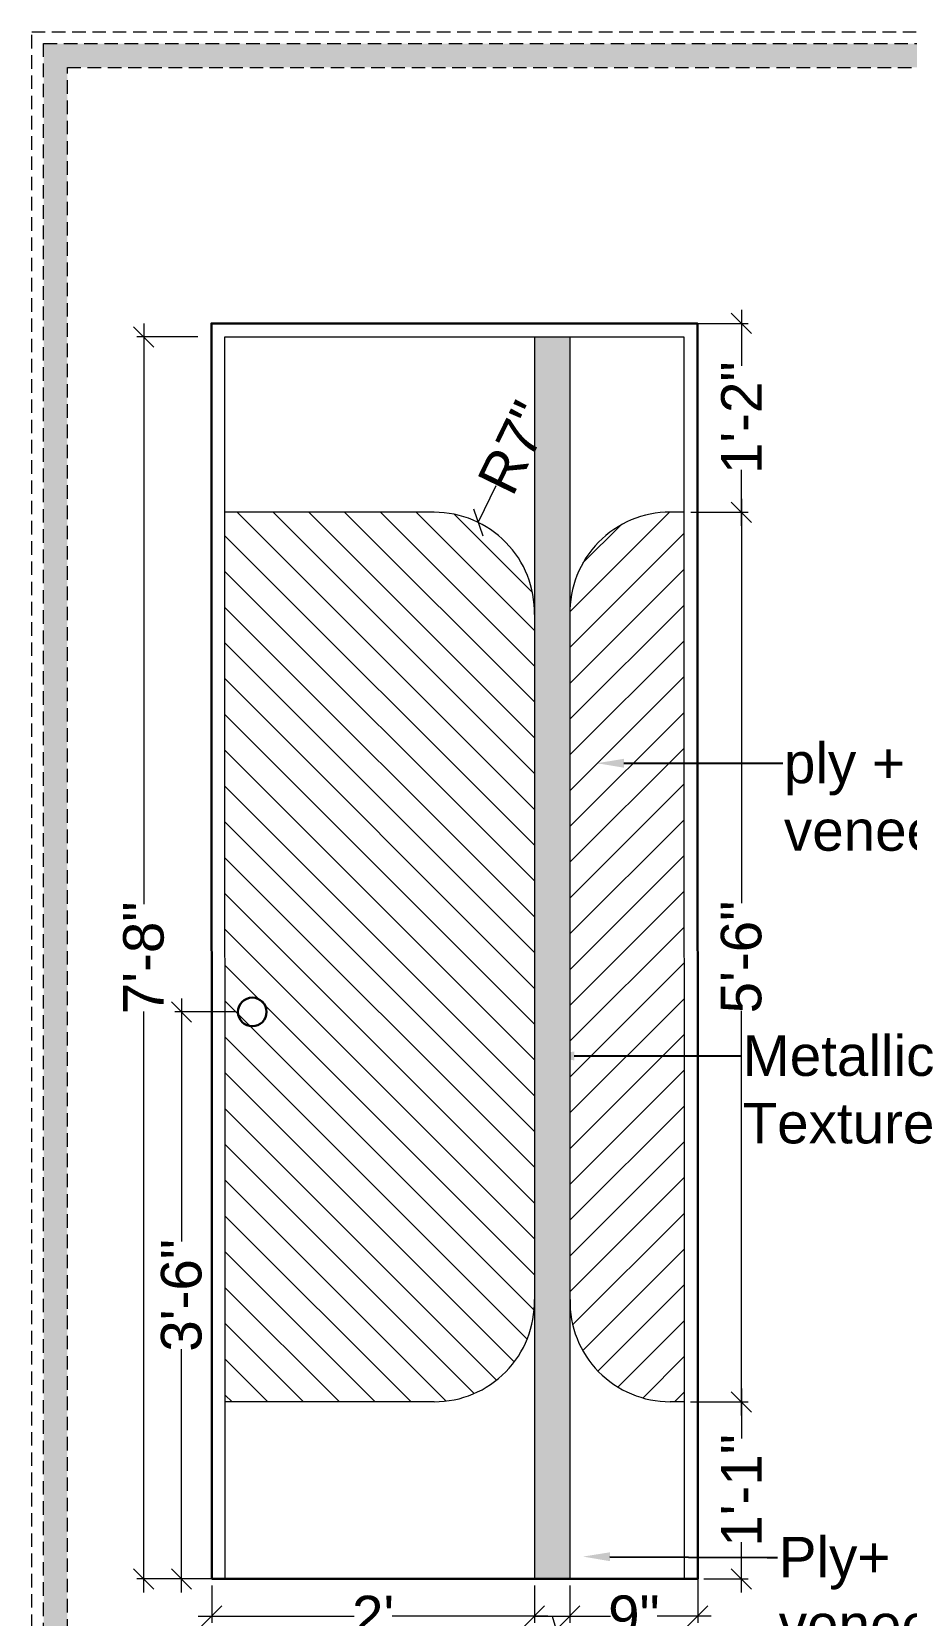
# Model space of a CAD drawing. Header units: millimetres. Extents: x 35877 to 3066687, y -650199 to -40525.
# Drawn here: x 147779 to 147843.7, y -180550.3 to -180433 of the extents above; entities that cross this region are included whole.
import ezdxf
from ezdxf import colors
from ezdxf.entities.mleader import LeaderData, LeaderLine
from ezdxf.math import Vec2, Vec3

# ---------------------------------------------------------------- set-up
doc = ezdxf.new("R2010")
doc.units = ezdxf.units.MM
doc.header["$MEASUREMENT"] = 0
doc.header["$PDMODE"] = 35
doc.linetypes.add('DASHED', pattern=[0.75, 0.5, -0.25])
doc.linetypes.add('DASHEDX2', pattern=[1.5, 1, -0.5])
doc.layers.get('Defpoints').update_dxf_attribs({"color": 220})
for name, color, linetype, lineweight in [('dim05', 1, 'Continuous', 13), ('Dimension', 10, 'DASHEDX2', 20), ('doors', 36, 'Continuous', 15), ('FURNITURE', 32, 'Continuous', 9), ('furniture dimensions', 1, 'DASHED', 0), ('LABALLING', 1, 'Continuous', 25), ('NAME PLATE', 7, 'Continuous', 25), ('wall', 7, 'Continuous', 30)]:
    doc.layers.add(name, color=color, linetype=linetype, lineweight=lineweight)
doc.styles.add('Arial', font='arial.ttf')
doc.styles.get("Standard").update_dxf_attribs({"font": 'arial.ttf', "height": 6})
doc.dimstyles.new('Archana', dxfattribs={"dimtxt": 2, "dimasz": 0.5, "dimexe": 0.5, "dimexo": 0.5, "dimgap": 0, "dimtad": 0, "dimzin": 0, "dimdsep": 46, "dimlunit": 4, "dimtxsty": 'Arial', "dimblk": 'OBLIQUE', "dimcen": 0, "dimdle": 1, "dimclrd": 256, "dimclre": 256, "dimclrt": 256, "dimadec": 0, "dimazin": 0, "dimtfac": 1, "dimtofl": 0, "dimtmove": 1, "dimatfit": 1, "dimldrblk": 'OBLIQUE', "dimfxl": 1, "dimfxlon": 1, "dimtolj": 1, "dimtzin": 0, "dimlwd": -1, "dimlwe": -1, "dimarcsym": 0})

# ---------------------------------------------------------------- blocks, each defined once
blk = doc.blocks.new('_Oblique')
at = {"layer": 'wall', "color": 0, "lineweight": -2}
blk.add_line((-0.5, -0.5), (0.5, 0.5), dxfattribs=at)
blk = doc.blocks.new('*D320')
at = {"layer": 'Defpoints', "color": 0, "linetype": 'Continuous', "lineweight": 0, "transparency": 16777216}
for p in [(147792.31, -180547.61), (147816.21, -180547.61), (147816.21, -180550.36)]:
    blk.add_point(p, dxfattribs=at)
at = {"layer": 'furniture dimensions', "color": 5, "linetype": 'ByBlock', "transparency": 16777216}
blk.add_line((147792.31, -180548.11), (147792.31, -180550.86), dxfattribs=at)
at = {"layer": 'furniture dimensions', "color": 5, "linetype": 'Continuous', "transparency": 16777216}
for p, q in [((147816.21, -180548.11), (147816.21, -180550.86)), ((147791.31, -180550.36), (147802.85, -180550.36)), ((147817.21, -180550.36), (147805.67, -180550.36))]:
    blk.add_line(p, q, dxfattribs=at)
at = {"layer": 'furniture dimensions', "color": 5, "linetype": 'Continuous', "transparency": 16777216, "xscale": 1.5, "yscale": 1.5, "zscale": 1.5, "rotation": 180}
blk.add_blockref('_Oblique', (147792.31, -180550.36), dxfattribs=at)
at = {"layer": 'furniture dimensions', "color": 5, "linetype": 'Continuous', "transparency": 16777216, "xscale": 1.5, "yscale": 1.5, "zscale": 1.5}
blk.add_blockref('_Oblique', (147816.21, -180550.36), dxfattribs=at)
at = {"layer": 'furniture dimensions', "linetype": 'Continuous', "lineweight": 0, "transparency": 16777216, "insert": (147804.26, -180550.36), "char_height": 3, "attachment_point": 5, "style": 'Arial'}
blk.add_mtext("\\A1;2'", dxfattribs=at)
blk = doc.blocks.new('*D321')
at = {"layer": 'Defpoints', "color": 0, "linetype": 'Continuous', "lineweight": 0, "transparency": 16777216}
for p in [(147827.26, -180534.5), (147831.53, -180534.5), (147828.26, -180547.61)]:
    blk.add_point(p, dxfattribs=at)
at = {"layer": 'furniture dimensions', "color": 5, "linetype": 'Continuous', "transparency": 16777216}
for p, q in [((147831.53, -180533.5), (147831.53, -180537.21)), ((147827.76, -180534.5), (147832.03, -180534.5)), ((147831.53, -180548.61), (147831.53, -180544.9))]:
    blk.add_line(p, q, dxfattribs=at)
at = {"layer": 'furniture dimensions', "color": 5, "linetype": 'ByBlock', "transparency": 16777216}
blk.add_line((147828.76, -180547.61), (147832.03, -180547.61), dxfattribs=at)
at = {"layer": 'furniture dimensions', "color": 5, "linetype": 'Continuous', "transparency": 16777216, "xscale": 1.5, "yscale": 1.5, "zscale": 1.5}
for p, rotation in [((147831.53, -180534.5), 90), ((147831.53, -180547.61), 270)]:
    blk.add_blockref('_Oblique', p, dxfattribs=dict(at, rotation=rotation))
at = {"layer": 'furniture dimensions', "linetype": 'Continuous', "lineweight": 0, "transparency": 16777216, "insert": (147831.53, -180541.06), "char_height": 3, "attachment_point": 5, "rotation": 90, "style": 'Arial'}
blk.add_mtext('\\A1;1\'-1"', dxfattribs=at)
blk = doc.blocks.new('*D322')
at = {"layer": 'Defpoints', "color": 0, "linetype": 'Continuous', "lineweight": 0, "transparency": 16777216}
for p in [(147812.03, -180469.34), (147808.79, -180476.02)]:
    blk.add_point(p, dxfattribs=at)
at = {"layer": 'furniture dimensions', "color": 5, "linetype": 'Continuous', "transparency": 16777216}
blk.add_line((147813.34, -180466.64), (147812.03, -180469.34), dxfattribs=at)
at = {"layer": 'furniture dimensions', "color": 5, "linetype": 'Continuous', "transparency": 16777216, "xscale": 1.5, "yscale": 1.5, "zscale": 1.5, "rotation": 244.0738870316168}
blk.add_blockref('_Oblique', (147812.03, -180469.34), dxfattribs=at)
at = {"layer": 'furniture dimensions', "linetype": 'Continuous', "lineweight": 0, "transparency": 16777216, "insert": (147814.73, -180463.8), "char_height": 3, "attachment_point": 5, "rotation": 64.0739, "style": 'Arial'}
blk.add_mtext('\\A1;R7"', dxfattribs=at)
blk = doc.blocks.new('*D323')
at = {"layer": 'Defpoints', "color": 0, "linetype": 'Continuous', "lineweight": 0, "transparency": 16777216}
for p in [(147816.21, -180547.61), (147818.83, -180547.61), (147818.83, -180550.36)]:
    blk.add_point(p, dxfattribs=at)
at = {"layer": 'furniture dimensions', "color": 5, "linetype": 'ByBlock', "transparency": 16777216}
blk.add_line((147816.21, -180548.11), (147816.21, -180550.86), dxfattribs=at)
at = {"layer": 'furniture dimensions', "color": 5, "linetype": 'Continuous', "transparency": 16777216}
for p, q in [((147818.83, -180548.11), (147818.83, -180550.86)), ((147816.21, -180550.36), (147814.71, -180550.36)), ((147816.21, -180550.36), (147818.83, -180550.36)), ((147817.52, -180550.36), (147819.05, -180555.46)), ((147818.83, -180550.36), (147820.33, -180550.36))]:
    blk.add_line(p, q, dxfattribs=at)
at = {"layer": 'furniture dimensions', "color": 5, "linetype": 'Continuous', "transparency": 16777216, "xscale": 1.5, "yscale": 1.5, "zscale": 1.5}
blk.add_blockref('_Oblique', (147816.21, -180550.36), dxfattribs=at)
at = {"layer": 'furniture dimensions', "color": 5, "linetype": 'Continuous', "transparency": 16777216, "xscale": 1.5, "yscale": 1.5, "zscale": 1.5, "rotation": 180}
blk.add_blockref('_Oblique', (147818.83, -180550.36), dxfattribs=at)
at = {"layer": 'furniture dimensions', "linetype": 'Continuous', "lineweight": 0, "transparency": 16777216, "insert": (147820.77, -180555.46), "char_height": 3, "attachment_point": 5, "style": 'Arial'}
blk.add_mtext('\\A1;3"', dxfattribs=at)
blk = doc.blocks.new('*D324')
at = {"layer": 'Defpoints', "color": 0, "linetype": 'Continuous', "lineweight": 0, "transparency": 16777216}
for p in [(147828.3, -180546.61), (147818.83, -180547.61), (147828.3, -180550.36)]:
    blk.add_point(p, dxfattribs=at)
at = {"layer": 'furniture dimensions', "color": 5, "linetype": 'Continuous', "transparency": 16777216}
for p, q in [((147828.3, -180547.11), (147828.3, -180550.86)), ((147817.83, -180550.36), (147821.84, -180550.36)), ((147829.3, -180550.36), (147825.29, -180550.36))]:
    blk.add_line(p, q, dxfattribs=at)
at = {"layer": 'furniture dimensions', "color": 5, "linetype": 'ByBlock', "transparency": 16777216}
blk.add_line((147818.83, -180548.11), (147818.83, -180550.86), dxfattribs=at)
at = {"layer": 'furniture dimensions', "color": 5, "linetype": 'Continuous', "transparency": 16777216, "xscale": 1.5, "yscale": 1.5, "zscale": 1.5, "rotation": 180}
blk.add_blockref('_Oblique', (147818.83, -180550.36), dxfattribs=at)
at = {"layer": 'furniture dimensions', "color": 5, "linetype": 'Continuous', "transparency": 16777216, "xscale": 1.5, "yscale": 1.5, "zscale": 1.5}
blk.add_blockref('_Oblique', (147828.3, -180550.36), dxfattribs=at)
at = {"layer": 'furniture dimensions', "linetype": 'Continuous', "lineweight": 0, "transparency": 16777216, "insert": (147823.57, -180550.36), "char_height": 3, "attachment_point": 5, "style": 'Arial'}
blk.add_mtext('\\A1;9"', dxfattribs=at)
blk = doc.blocks.new('*D325')
at = {"layer": 'Defpoints', "color": 0, "linetype": 'Continuous', "lineweight": 0, "transparency": 16777216}
for p in [(147827.28, -180468.6), (147831.53, -180468.6), (147827.26, -180534.5)]:
    blk.add_point(p, dxfattribs=at)
at = {"layer": 'furniture dimensions', "color": 5, "linetype": 'Continuous', "transparency": 16777216}
for p, q in [((147827.78, -180468.6), (147832.03, -180468.6)), ((147831.53, -180467.6), (147831.53, -180497.56)), ((147831.53, -180535.5), (147831.53, -180505.54))]:
    blk.add_line(p, q, dxfattribs=at)
at = {"layer": 'furniture dimensions', "color": 5, "linetype": 'ByBlock', "transparency": 16777216}
blk.add_line((147827.76, -180534.5), (147832.03, -180534.5), dxfattribs=at)
at = {"layer": 'furniture dimensions', "color": 5, "linetype": 'Continuous', "transparency": 16777216, "xscale": 1.5, "yscale": 1.5, "zscale": 1.5}
for p, rotation in [((147831.53, -180468.6), 90), ((147831.53, -180534.5), 270)]:
    blk.add_blockref('_Oblique', p, dxfattribs=dict(at, rotation=rotation))
at = {"layer": 'furniture dimensions', "linetype": 'Continuous', "lineweight": 0, "transparency": 16777216, "insert": (147831.53, -180501.55), "char_height": 3, "attachment_point": 5, "rotation": 90, "style": 'Arial'}
blk.add_mtext('\\A1;5\'-6"', dxfattribs=at)
blk = doc.blocks.new('*D326')
at = {"layer": 'Defpoints', "color": 0, "linetype": 'Continuous', "lineweight": 0, "transparency": 16777216}
for p in [(147827.28, -180454.61), (147831.53, -180454.61), (147827.28, -180468.6)]:
    blk.add_point(p, dxfattribs=at)
at = {"layer": 'furniture dimensions', "color": 5, "linetype": 'Continuous', "transparency": 16777216}
for p, q in [((147827.78, -180454.61), (147832.03, -180454.61)), ((147831.53, -180453.61), (147831.53, -180457.76)), ((147831.53, -180469.6), (147831.53, -180465.45))]:
    blk.add_line(p, q, dxfattribs=at)
at = {"layer": 'furniture dimensions', "color": 5, "linetype": 'ByBlock', "transparency": 16777216}
blk.add_line((147827.78, -180468.6), (147832.03, -180468.6), dxfattribs=at)
at = {"layer": 'furniture dimensions', "color": 5, "linetype": 'Continuous', "transparency": 16777216, "xscale": 1.5, "yscale": 1.5, "zscale": 1.5}
for p, rotation in [((147831.53, -180454.61), 90), ((147831.53, -180468.6), 270)]:
    blk.add_blockref('_Oblique', p, dxfattribs=dict(at, rotation=rotation))
at = {"layer": 'furniture dimensions', "linetype": 'Continuous', "lineweight": 0, "transparency": 16777216, "insert": (147831.53, -180461.6), "char_height": 3, "attachment_point": 5, "rotation": 90, "style": 'Arial'}
blk.add_mtext('\\A1;1\'-2"', dxfattribs=at)
blk = doc.blocks.new('*D327')
at = {"layer": 'Defpoints', "color": 0, "linetype": 'Continuous', "lineweight": 0, "transparency": 16777216}
for p in [(147795.31, -180505.61), (147790.07, -180547.61), (147795.31, -180547.61)]:
    blk.add_point(p, dxfattribs=at)
at = {"layer": 'furniture dimensions', "color": 5, "linetype": 'Continuous', "transparency": 16777216}
for p, q in [((147790.07, -180504.61), (147790.07, -180522.63)), ((147790.07, -180548.61), (147790.07, -180530.6)), ((147794.07, -180547.61), (147789.57, -180547.61))]:
    blk.add_line(p, q, dxfattribs=at)
at = {"layer": 'furniture dimensions', "color": 5, "linetype": 'ByBlock', "transparency": 16777216}
blk.add_line((147794.07, -180505.61), (147789.57, -180505.61), dxfattribs=at)
at = {"layer": 'furniture dimensions', "color": 5, "linetype": 'Continuous', "transparency": 16777216, "xscale": 1.5, "yscale": 1.5, "zscale": 1.5}
for p, rotation in [((147790.07, -180505.61), 90), ((147790.07, -180547.61), 270)]:
    blk.add_blockref('_Oblique', p, dxfattribs=dict(at, rotation=rotation))
at = {"layer": 'furniture dimensions', "linetype": 'Continuous', "lineweight": 0, "transparency": 16777216, "insert": (147790.07, -180526.61), "char_height": 3, "attachment_point": 5, "rotation": 90, "style": 'Arial'}
blk.add_mtext('\\A1;3\'-6"', dxfattribs=at)
blk = doc.blocks.new('*D328')
at = {"layer": 'Defpoints', "color": 0, "linetype": 'Continuous', "lineweight": 0, "transparency": 16777216}
for p in [(147793.29, -180455.61), (147787.27, -180547.61), (147792.31, -180547.61)]:
    blk.add_point(p, dxfattribs=at)
at = {"layer": 'furniture dimensions', "color": 5, "linetype": 'Continuous', "transparency": 16777216}
for p, q in [((147787.27, -180454.61), (147787.27, -180497.64)), ((147787.27, -180548.61), (147787.27, -180505.59)), ((147791.27, -180547.61), (147786.77, -180547.61))]:
    blk.add_line(p, q, dxfattribs=at)
at = {"layer": 'furniture dimensions', "color": 5, "linetype": 'ByBlock', "transparency": 16777216}
blk.add_line((147791.27, -180455.61), (147786.77, -180455.61), dxfattribs=at)
at = {"layer": 'furniture dimensions', "color": 5, "linetype": 'Continuous', "transparency": 16777216, "xscale": 1.5, "yscale": 1.5, "zscale": 1.5}
for p, rotation in [((147787.27, -180455.61), 90), ((147787.27, -180547.61), 270)]:
    blk.add_blockref('_Oblique', p, dxfattribs=dict(at, rotation=rotation))
at = {"layer": 'furniture dimensions', "linetype": 'Continuous', "lineweight": 0, "transparency": 16777216, "insert": (147787.27, -180501.61), "char_height": 3, "attachment_point": 5, "rotation": 90, "style": 'Arial'}
blk.add_mtext('\\A1;7\'-8"', dxfattribs=at)

msp = doc.modelspace()

# ---------------------------------------------------------------- hatches: boundary and pattern name
at = {"layer": 'dim05', "lineweight": 15, "ltscale": 0.5, "true_color": 0x492403, "transparency": 33554559}
h = msp.add_hatch(dxfattribs=at)
h.set_pattern_fill('ANSI31', color=38, scale=15, angle=90)
h.set_pattern_definition([(135, (582.6126, 7.9424), (-1.325825215, -1.325825215), [])])
edge = h.paths.add_edge_path()
edge.add_arc((147808.79, -180476.02), 7.42, 1.2161, 90.0258)
edge.add_line((147808.78, -180468.59), (147793.29, -180468.6))
edge.add_line((147793.29, -180468.6), (147793.31, -180534.5))
edge.add_line((147793.31, -180534.5), (147808.79, -180534.5))
edge.add_arc((147808.79, -180527.07), 7.42, 270.0516, 358.6596)
edge.add_line((147816.21, -180527.24), (147816.21, -180475.86))
h.paths.add_polyline_path([(147798.29, -180521.77), (147798.29, -180487.48)], flags=16)
h = msp.add_hatch(dxfattribs=at)
h.set_pattern_fill('ANSI31', color=38, scale=15)
h.set_pattern_definition([(45, (582.6126, 7.9424), (-1.325825215, 1.325825215), [])])
h.paths.add_polyline_path([(147827.28, -180468.59), (147826.25, -180468.59, 0.407815), (147818.83, -180475.86), (147818.83, -180527.21, 0.408848), (147826.26, -180534.5), (147827.3, -180534.5)])
at = {"layer": 'Dimension', "true_color": 0xd39e00, "transparency": 33554687}
h = msp.add_hatch(color=42, dxfattribs=at)
h.paths.add_polyline_path([(147779.86, -180433.88), (147779.86, -180610.36), (148030.58, -180610.36), (148030.58, -180433.88)])
h.paths.add_polyline_path([(147781.62, -180435.64), (148028.82, -180435.64), (148028.82, -180608.6), (147781.62, -180608.6)], flags=16)
at = {"layer": 'NAME PLATE', "linetype": 'ByBlock', "true_color": 0x492403, "transparency": 33554687}
h = msp.add_hatch(color=38, dxfattribs=at)
h.dxf.hatch_style = 1
h.set_gradient(color1=(153, 155, 55), color2=(229, 232, 120), name='INVCYLINDER')
edge = h.paths.add_edge_path()
edge.add_arc((147826.25, -180476.02), 7.42, 178.7839, 181.2161, ccw=False)
edge.add_line((147818.83, -180475.86), (147818.83, -180455.61))
edge.add_line((147818.83, -180455.61), (147816.21, -180455.61))
edge.add_line((147816.21, -180455.61), (147816.21, -180475.86))
edge.add_arc((147808.79, -180476.02), 7.42, -1.2161, 1.2161, ccw=False)
edge.add_line((147816.21, -180476.17), (147816.21, -180526.9))
edge.add_arc((147808.79, -180527.07), 7.42, -1.3404, 1.3404, ccw=False)
edge.add_line((147816.21, -180527.24), (147816.21, -180547.61))
edge.add_line((147816.21, -180547.61), (147818.83, -180547.61))
edge.add_line((147818.83, -180547.61), (147818.83, -180527.21))
edge.add_arc((147826.26, -180527.07), 7.42, 178.9226, 181.0774, ccw=False)
edge.add_line((147818.83, -180526.93), (147818.83, -180476.17))

# ---------------------------------------------------------------- linework, layer by layer
at = {"layer": 'Dimension', "color": 42, "true_color": 0xd39e00, "transparency": 33554687, "elevation": 0.12}
for points in [[(147778.98, -180433), (148031.46, -180433), (148031.46, -180611.24), (147778.98, -180611.24)], [(147779.86, -180433.88), (148030.58, -180433.88), (148030.58, -180610.36), (147779.86, -180610.36)], [(147781.62, -180435.64), (148028.82, -180435.64), (148028.82, -180608.6), (147781.62, -180608.6)]]:
    msp.add_lwpolyline(points, close=True, dxfattribs=at)
at = {"layer": 'doors', "transparency": 33554687}
for p, q in [((147816.21, -180455.61), (147816.21, -180475.86)), ((147818.83, -180455.61), (147818.83, -180547.61)), ((147808.79, -180468.59), (147793.29, -180468.6)), ((147828.31, -180468.59), (147828.28, -180468.59)), ((147816.21, -180475.86), (147816.21, -180547.61)), ((147808.79, -180534.5), (147793.31, -180534.5)), ((147827.3, -180534.5), (147826.26, -180534.5))]:
    msp.add_line(p, q, dxfattribs=at)
msp.add_lwpolyline([(147793.31, -180547.61), (147793.29, -180455.61), (147827.28, -180455.61), (147827.3, -180547.61)], close=True, dxfattribs=at)
msp.add_lwpolyline([(147827.28, -180468.59), (147826.26, -180468.59, 0.420576), (147818.83, -180476.17)], format="xyb", dxfattribs=at)
for centre, start, end in [((147808.79, -180476.02), 358.7839, 90.0258), ((147808.79, -180527.07), 269.9742, 1.2161), ((147826.26, -180527.07), 178.7839, 270.0258)]:
    msp.add_arc(centre, 7.42, start, end, dxfattribs=at)
at = {"layer": 'FURNITURE', "lineweight": 30, "transparency": 33554687}
msp.add_circle((147795.31, -180505.61), 1.06, dxfattribs=at)
at = {"layer": 'wall', "transparency": 33554687}
msp.add_lwpolyline([(147792.31, -180547.61), (147792.29, -180454.61), (147828.28, -180454.61), (147828.3, -180547.61)], close=True, dxfattribs=at)

# ---------------------------------------------------------------- dimensions: what is measured, and where the dimension line sits
at = {"layer": 'furniture dimensions', "color": 5, "linetype": 'Continuous', "lineweight": 0, "transparency": 33554687}
for base, p1, p2, picture, middle in [((147787.27, -180547.61), (147793.29, -180455.61), (147792.31, -180547.61), '*D328', (147787.27, -180501.61)), ((147831.53, -180454.61), (147827.28, -180468.6), (147827.28, -180454.61), '*D326', (147831.53, -180461.6)), ((147831.53, -180468.6), (147827.26, -180534.5), (147827.28, -180468.6), '*D325', (147831.53, -180501.55)), ((147790.07, -180547.61), (147795.31, -180505.61), (147795.31, -180547.61), '*D327', (147790.07, -180526.61)), ((147831.53, -180534.5), (147828.26, -180547.61), (147827.26, -180534.5), '*D321', (147831.53, -180541.06))]:
    dim = msp.add_linear_dim(base=base, p1=p1, p2=p2, angle=90, dimstyle='Archana', override={"dimtxt": 3, "dimasz": 1.5, "dimdec": 0, "dimclrd": 5, "dimclre": 5, "dimfxl": 4}, dxfattribs=at)
    dim.commit()
    dim.dimension.update_dxf_attribs({"geometry": picture, "text_midpoint": middle})
dim = msp.add_radius_dim(center=(147808.79, -180476.02), mpoint=(147812.03, -180469.34), dimstyle='Archana', override={"dimtxt": 3, "dimasz": 1.5, "dimdec": 0, "dimclrd": 5, "dimclre": 5, "dimfxl": 4}, dxfattribs=at)
dim.commit()
dim.dimension.update_dxf_attribs({"geometry": '*D322', "text_midpoint": (147814.73, -180463.8)})
for base, p1, p2, picture, middle in [((147828.3, -180550.36), (147818.83, -180547.61), (147828.3, -180546.61), '*D324', (147823.57, -180550.36)), ((147816.21, -180550.36), (147792.31, -180547.61), (147816.21, -180547.61), '*D320', (147804.26, -180550.36)), ((147818.83, -180550.36), (147816.21, -180547.61), (147818.83, -180547.61), '*D323', (147819.05, -180555.46))]:
    dim = msp.add_linear_dim(base=base, p1=p1, p2=p2, dimstyle='Archana', override={"dimtxt": 3, "dimasz": 1.5, "dimdec": 0, "dimclrd": 5, "dimclre": 5, "dimfxl": 4}, dxfattribs=at)
    dim.commit()
    dim.dimension.update_dxf_attribs({"geometry": picture, "text_midpoint": middle})

# ---------------------------------------------------------------- leaders
at = {"layer": 'LABALLING', "lineweight": 5, "ltscale": 4, "transparency": 33554687}
ml = msp.add_multileader_mtext('Standard', dxfattribs=at)
ml.set_content('{\\fArial|b0|i0|c0|p34;ply +\\Pveneer}', color=256)
ml.set_leader_properties()
ml.build(insert=Vec2(0, 0))
ml.multileader.update_dxf_attribs({"dogleg_length": 28.28, "arrow_head_size": 2})
ctx = ml.context
ctx.base_point, ctx.char_height, ctx.arrow_head_size, ctx.landing_gap_size, ctx.plane_origin = Vec3(147834.59, -180487.19), 3, 2, 0.09, Vec3(147850.49, -180487.19)
notes = []
notes.append((ctx, [(0, (1, 1, 0), (147833.81, -180487.19), (1, 0), 0.782, [(0, [(147820.83, -180487.19)], 0, [])])]))
ctx.mtext.insert, ctx.mtext.flow_direction = Vec3(147834.68, -180485.67), 5
ml = msp.add_multileader_mtext('Standard', dxfattribs=at)
ml.set_content('Metallic \\PTexture', color=256)
ml.set_leader_properties()
ml.build(insert=Vec2(0, 0))
ml.multileader.update_dxf_attribs({"dogleg_length": 28.28, "arrow_head_size": 2})
ctx = ml.context
ctx.base_point, ctx.char_height, ctx.arrow_head_size, ctx.landing_gap_size, ctx.plane_origin = Vec3(147831.53, -180508.87), 3, 2, 0.09, Vec3(147847.8, -180508.87)
notes.append((ctx, [(0, (1, 1, 0), (147830.75, -180508.87), (1, 0), 0.782, [(0, [(147817.15, -180508.87)], 0, [])])]))
ctx.mtext.insert, ctx.mtext.width, ctx.mtext.flow_direction = Vec3(147831.62, -180507.35), 24.8847, 5
ml = msp.add_multileader_mtext('Standard', dxfattribs=at)
ml.set_content('Ply+\\Pveneer', color=256)
ml.set_leader_properties()
ml.build(insert=Vec2(0, 0))
ml.multileader.update_dxf_attribs({"dogleg_length": 28.28, "arrow_head_size": 2})
ctx = ml.context
ctx.base_point, ctx.char_height, ctx.arrow_head_size, ctx.landing_gap_size, ctx.plane_origin = Vec3(147834.21, -180546.02), 3, 2, 0.09, Vec3(147850.11, -180546.02)
notes.append((ctx, [(0, (1, 1, 0), (147833.43, -180546.02), (1, 0), 0.782, [(0, [(147819.8, -180545.96)], 0, [])])]))
ctx.mtext.insert, ctx.mtext.flow_direction = Vec3(147834.3, -180544.5), 5
for ctx, leaders in notes:
    for number, flags, end, landing, length, lines in leaders:
        leader = LeaderData()
        leader.index, (leader.has_last_leader_line, leader.has_dogleg_vector, leader.attachment_direction) = number, flags
        leader.last_leader_point, leader.dogleg_vector, leader.dogleg_length = Vec3(end), Vec3(landing), length
        for number, points, colour, breaks in lines:
            line = LeaderLine()
            line.index, line.vertices, line.color, line.breaks = number, Vec3.list(points), colors.encode_raw_color(colour), breaks
            leader.lines.append(line)
        ctx.leaders.append(leader)

doc.saveas('drawing.dxf')
